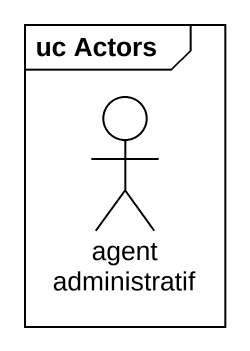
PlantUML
@startuml
mainframe uc Actors
actor "agent administratif" as agent_administratif
@enduml
